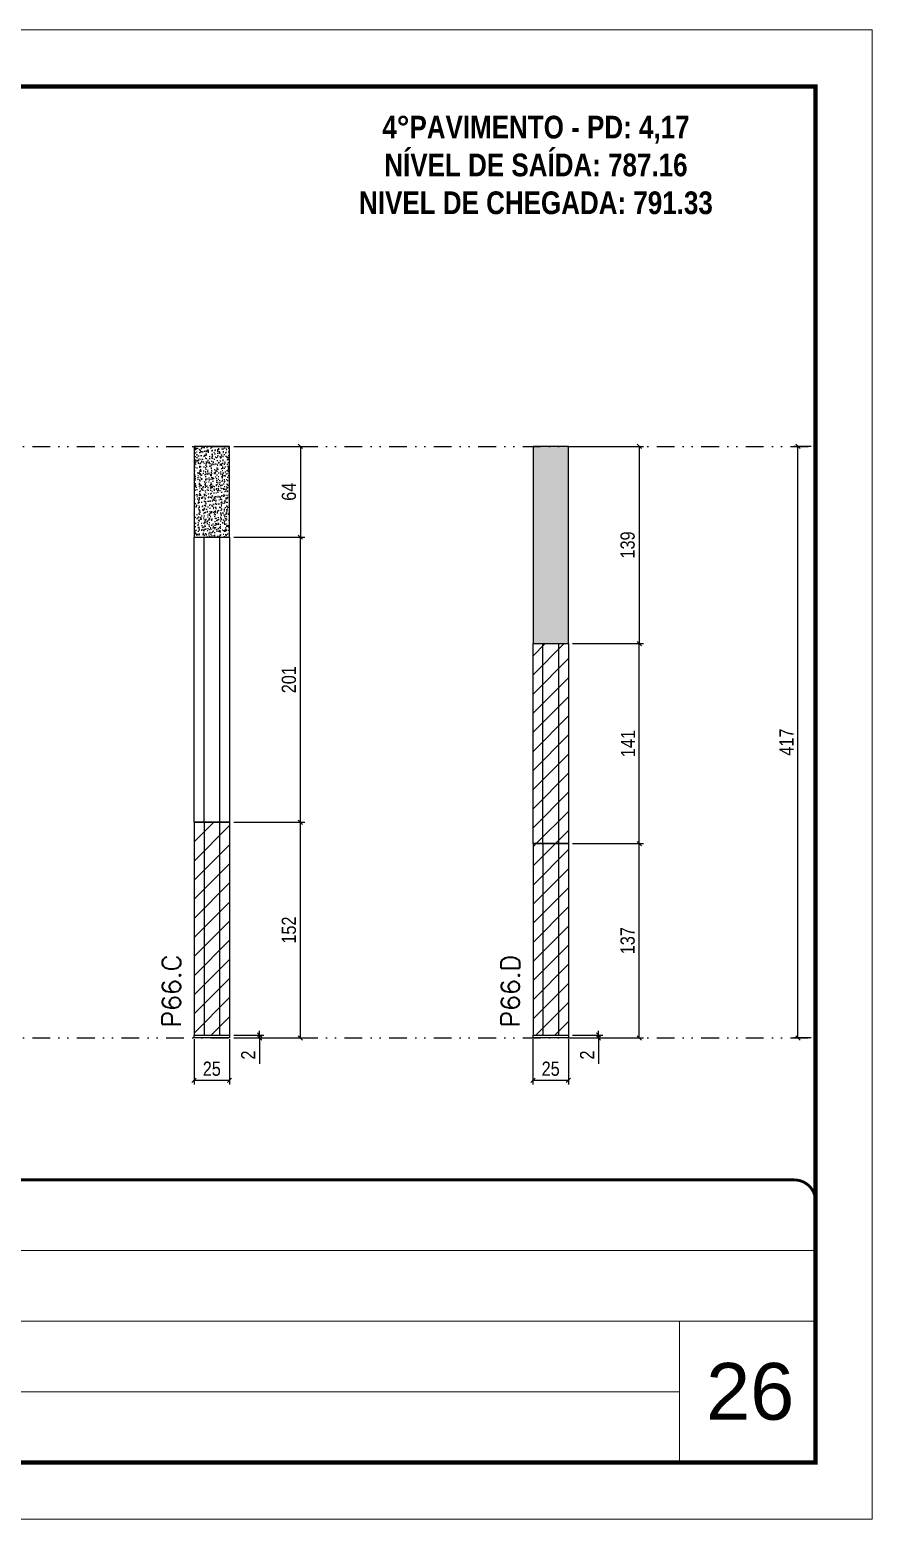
# Model space of a CAD drawing. Extents: x 14400 to 27878, y -21631 to 6985.
# Drawn here: x 16903 to 17497, y -957 to 93 of the extents above; entities that cross this region are included whole.
import ezdxf

# ---------------------------------------------------------------- set-up
doc = ezdxf.new("R2010")
doc.units = 0
for name, pattern in [('CONTINUO', [0]), ('DASHED', [0.75, 0.5, -0.25]), ('DIVIDE2', [0.625, 0.25, -0.125, 0, -0.125, 0, -0.125])]:
    doc.linetypes.add(name, pattern=pattern)
for name, color, linetype, lineweight in [('CARIMBO', 255, 'Continuous', 9), ('Folhas', 255, 'Continuous', 9), ('Hachura', 251, 'Continuous', 9), ('SARRAFO DE PRESSAO', 251, 'DASHED', 9), ('Texto Seção', 7, 'Continuous', 15)]:
    doc.layers.add(name, color=color, linetype=linetype, lineweight=lineweight)
for name, color, linetype in [('COTA', 241, 'Continuous'), ('NOMENCLATURA', 7, 'Continuous'), ('Nível', 160, 'Continuous'), ('Painéis', 200, 'Continuous'), ('SARR_2.2x7', 40, 'Continuous')]:
    doc.layers.add(name, color=color, linetype=linetype)
doc.styles.add('ARIAL', font='arial.ttf')
doc.styles.add('COTA TECNICA', font='techl___.ttf', dxfattribs={"height": 10})
doc.styles.add('COTA TECNICA-50', font='techl___.ttf', dxfattribs={"height": 10})
doc.styles.add('REGUA-120', font='ROMANS.shx', dxfattribs={"height": 15})
doc.styles.add('ROMANC', font='techb___.ttf', dxfattribs={"height": 2.5})
doc.dimstyles.new('COTA PAINEL-50', dxfattribs={"dimtxt": 10, "dimasz": 3, "dimexe": 3, "dimexo": 3, "dimgap": 3, "dimtad": 1, "dimdec": 1, "dimzin": 12, "dimdsep": 46, "dimtxsty": 'COTA TECNICA-50', "dimblk1": 'OBLIQUE', "dimblk2": 'OBLIQUE', "dimsah": 1, "dimcen": 0.9, "dimclrd": 4, "dimclre": 4, "dimclrt": 240, "dimadec": 1, "dimazin": 3, "dimtfac": 1, "dimtdec": 1, "dimtmove": 0, "dimatfit": 3, "dimfxl": 1, "dimtolj": 1, "dimtzin": 12, "dimarcsym": 0})
doc.dimstyles.new('PAINEL', dxfattribs={"dimtxt": 10, "dimasz": 3, "dimexe": 3, "dimexo": 3, "dimgap": 3, "dimtad": 1, "dimdec": 1, "dimzin": 12, "dimdsep": 46, "dimtxsty": 'COTA TECNICA', "dimblk1": 'OBLIQUE', "dimblk2": 'OBLIQUE', "dimsah": 1, "dimcen": 0.9, "dimclrd": 4, "dimclre": 4, "dimclrt": 240, "dimadec": 1, "dimazin": 3, "dimtfac": 1, "dimtdec": 1, "dimtmove": 0, "dimatfit": 3, "dimfxl": 1, "dimtolj": 1, "dimtzin": 12, "dimarcsym": 0})

# ---------------------------------------------------------------- blocks, each defined once
blk = doc.blocks.new('9999999999')
at = {"color": 30, "linetype": 'CONTINUO'}
for p, q in [((98564.6, 34379.6), (99584, 34379.6)), ((98564.6, 34329.8), (99488, 34329.8)), ((99584, 34329.8), (99488, 34329.8)), ((99488, 34329.8), (99488, 34230.2)), ((98564.6, 34280), (99488, 34280))]:
    blk.add_line(p, q, dxfattribs=at)
at = {"color": 30, "linetype": 'CONTINUO', "const_width": 2}
blk.add_lwpolyline([(99584, 34230.2), (99584, 34414.4, 0.414214), (99569, 34429.4), (98229, 34429.4, 0.414214), (98214, 34414.4), (98214, 34245.2, 0.414214), (98229, 34230.2), (99584, 34230.2)], format="xyb", dxfattribs=at)
at = {"layer": 'Folhas'}
blk.add_lwpolyline([(98139, 34190.2), (99624, 34190.2), (99624, 35240.2), (98139, 35240.2)], close=True, dxfattribs=at)
at = {"layer": 'Folhas', "color": 30, "const_width": 3}
blk.add_lwpolyline([(98214, 34230.2), (99584, 34230.2), (99584, 35200.2), (98214, 35200.2)], close=True, dxfattribs=at)
blk = doc.blocks.new('_Oblique')
at = {"color": 0, "linetype": 'ByBlock', "lineweight": -2}
blk.add_line((-0.5, -0.5), (0.5, 0.5), dxfattribs=at)
blk = doc.blocks.new('*D960')
at = {"layer": 'COTA', "color": 4, "lineweight": -2, "transparency": 16777216}
for p, q in [((17018.7, -618.4), (17018.7, -650.3)), ((17043.7, -618.4), (17043.7, -650.3)), ((17018.7, -647.3), (17043.7, -647.3))]:
    blk.add_line(p, q, dxfattribs=at)
at = {"layer": 'Defpoints', "color": 0, "transparency": 16777216}
for p in [(17018.7, -615.4), (17043.7, -615.4), (17043.7, -647.3)]:
    blk.add_point(p, dxfattribs=at)
at = {"layer": 'COTA', "color": 4, "lineweight": -2, "transparency": 16777216, "xscale": 3, "yscale": 3, "zscale": 3, "rotation": 180}
blk.add_blockref('_Oblique', (17018.7, -647.3), dxfattribs=at)
at = {"layer": 'COTA', "color": 4, "lineweight": -2, "transparency": 16777216, "xscale": 3, "yscale": 3, "zscale": 3}
blk.add_blockref('_Oblique', (17043.7, -647.3), dxfattribs=at)
at = {"layer": 'COTA', "color": 240, "transparency": 16777216, "insert": (17031.2, -639.2), "char_height": 10, "attachment_point": 5, "style": 'COTA TECNICA'}
blk.add_mtext('\\A1;25', dxfattribs=at)
blk = doc.blocks.new('*D961')
at = {"layer": 'COTA', "color": 4, "lineweight": -2, "transparency": 16777216}
for p, q in [((17046.7, -615.4), (17067.9, -615.4)), ((17046.7, -617.4), (17067.9, -617.4)), ((17064.9, -615.4), (17064.9, -612.4)), ((17064.9, -615.4), (17064.9, -617.4)), ((17064.9, -617.4), (17064.9, -635.6))]:
    blk.add_line(p, q, dxfattribs=at)
at = {"layer": 'Defpoints', "color": 0, "transparency": 16777216}
for p in [(17043.7, -615.4), (17043.7, -617.4), (17064.9, -615.4)]:
    blk.add_point(p, dxfattribs=at)
at = {"layer": 'COTA', "color": 4, "lineweight": -2, "transparency": 16777216, "xscale": 3, "yscale": 3, "zscale": 3}
for p, rotation in [((17064.9, -615.4), 270), ((17064.9, -617.4), 90)]:
    blk.add_blockref('_Oblique', p, dxfattribs=dict(at, rotation=rotation))
at = {"layer": 'COTA', "color": 240, "transparency": 16777216, "insert": (17056.9, -629.5), "char_height": 10, "attachment_point": 5, "rotation": 90, "style": 'COTA TECNICA-50'}
blk.add_mtext('\\A1;2', dxfattribs=at)
blk = doc.blocks.new('*D983')
at = {"layer": 'COTA', "color": 4, "linetype": 'ByBlock', "lineweight": -2, "transparency": 16777216}
for p, q in [((17046.7, -200.4), (17096.7, -200.4)), ((17093.7, -200.4), (17093.7, -264.4)), ((17046.7, -264.4), (17096.7, -264.4))]:
    blk.add_line(p, q, dxfattribs=at)
at = {"layer": 'Defpoints', "color": 0, "linetype": 'ByBlock', "transparency": 16777216}
for p in [(17043.7, -200.4), (17043.7, -264.4), (17093.7, -264.4)]:
    blk.add_point(p, dxfattribs=at)
at = {"layer": 'COTA', "color": 4, "linetype": 'ByBlock', "lineweight": -2, "transparency": 16777216, "xscale": 3, "yscale": 3, "zscale": 3}
for p, rotation in [((17093.7, -200.4), 90), ((17093.7, -264.4), 270)]:
    blk.add_blockref('_Oblique', p, dxfattribs=dict(at, rotation=rotation))
at = {"layer": 'COTA', "color": 240, "linetype": 'ByBlock', "transparency": 16777216, "insert": (17085.6, -232.4), "char_height": 10, "attachment_point": 5, "rotation": 90, "style": 'COTA TECNICA'}
blk.add_mtext('\\A1;64', dxfattribs=at)
blk = doc.blocks.new('*D962')
at = {"layer": 'COTA', "color": 4, "lineweight": -2, "transparency": 16777216}
for p, q in [((17046.7, -465.4), (17096.7, -465.4)), ((17093.7, -617.4), (17093.7, -465.4)), ((17046.7, -617.4), (17096.7, -617.4))]:
    blk.add_line(p, q, dxfattribs=at)
at = {"layer": 'Defpoints', "color": 0, "transparency": 16777216}
for p in [(17043.7, -465.4), (17093.7, -465.4), (17043.7, -617.4)]:
    blk.add_point(p, dxfattribs=at)
at = {"layer": 'COTA', "color": 4, "lineweight": -2, "transparency": 16777216, "xscale": 3, "yscale": 3, "zscale": 3}
for p, rotation in [((17093.7, -465.4), 90), ((17093.7, -617.4), 270)]:
    blk.add_blockref('_Oblique', p, dxfattribs=dict(at, rotation=rotation))
at = {"layer": 'COTA', "color": 240, "transparency": 16777216, "insert": (17085.6, -541.4), "char_height": 10, "attachment_point": 5, "rotation": 90, "style": 'COTA TECNICA-50'}
blk.add_mtext('\\A1;152', dxfattribs=at)
blk = doc.blocks.new('*D967')
at = {"layer": 'COTA', "color": 4, "lineweight": -2, "transparency": 16777216}
for p, q in [((17257.7, -618.4), (17257.7, -650.3)), ((17282.7, -618.4), (17282.7, -650.3)), ((17257.7, -647.3), (17282.7, -647.3))]:
    blk.add_line(p, q, dxfattribs=at)
at = {"layer": 'Defpoints', "color": 0, "transparency": 16777216}
for p in [(17257.7, -615.4), (17282.7, -615.4), (17282.7, -647.3)]:
    blk.add_point(p, dxfattribs=at)
at = {"layer": 'COTA', "color": 4, "lineweight": -2, "transparency": 16777216, "xscale": 3, "yscale": 3, "zscale": 3, "rotation": 180}
blk.add_blockref('_Oblique', (17257.7, -647.3), dxfattribs=at)
at = {"layer": 'COTA', "color": 4, "lineweight": -2, "transparency": 16777216, "xscale": 3, "yscale": 3, "zscale": 3}
blk.add_blockref('_Oblique', (17282.7, -647.3), dxfattribs=at)
at = {"layer": 'COTA', "color": 240, "transparency": 16777216, "insert": (17270.2, -639.2), "char_height": 10, "attachment_point": 5, "style": 'COTA TECNICA'}
blk.add_mtext('\\A1;25', dxfattribs=at)
blk = doc.blocks.new('*D968')
at = {"layer": 'COTA', "color": 4, "lineweight": -2, "transparency": 16777216}
for p, q in [((17285.7, -615.4), (17306.9, -615.4)), ((17285.7, -617.4), (17306.9, -617.4)), ((17303.9, -615.4), (17303.9, -612.4)), ((17303.9, -615.4), (17303.9, -617.4)), ((17303.9, -617.4), (17303.9, -635.6))]:
    blk.add_line(p, q, dxfattribs=at)
at = {"layer": 'Defpoints', "color": 0, "transparency": 16777216}
for p in [(17282.7, -615.4), (17282.7, -617.4), (17303.9, -615.4)]:
    blk.add_point(p, dxfattribs=at)
at = {"layer": 'COTA', "color": 4, "lineweight": -2, "transparency": 16777216, "xscale": 3, "yscale": 3, "zscale": 3}
for p, rotation in [((17303.9, -615.4), 270), ((17303.9, -617.4), 90)]:
    blk.add_blockref('_Oblique', p, dxfattribs=dict(at, rotation=rotation))
at = {"layer": 'COTA', "color": 240, "transparency": 16777216, "insert": (17295.9, -629.5), "char_height": 10, "attachment_point": 5, "rotation": 90, "style": 'COTA TECNICA-50'}
blk.add_mtext('\\A1;2', dxfattribs=at)
blk = doc.blocks.new('*D986')
at = {"layer": 'COTA', "color": 4, "linetype": 'ByBlock', "lineweight": -2, "transparency": 16777216}
for p, q in [((17285.7, -200.4), (17335.7, -200.4)), ((17332.7, -200.4), (17332.7, -339.4)), ((17285.7, -339.4), (17335.7, -339.4))]:
    blk.add_line(p, q, dxfattribs=at)
at = {"layer": 'Defpoints', "color": 0, "linetype": 'ByBlock', "transparency": 16777216}
for p in [(17282.7, -200.4), (17282.7, -339.4), (17332.7, -339.4)]:
    blk.add_point(p, dxfattribs=at)
at = {"layer": 'COTA', "color": 4, "linetype": 'ByBlock', "lineweight": -2, "transparency": 16777216, "xscale": 3, "yscale": 3, "zscale": 3}
for p, rotation in [((17332.7, -200.4), 90), ((17332.7, -339.4), 270)]:
    blk.add_blockref('_Oblique', p, dxfattribs=dict(at, rotation=rotation))
at = {"layer": 'COTA', "color": 240, "linetype": 'ByBlock', "transparency": 16777216, "insert": (17324.5, -269.9), "char_height": 10, "attachment_point": 5, "rotation": 90, "style": 'COTA TECNICA'}
blk.add_mtext('\\A1;139', dxfattribs=at)
blk = doc.blocks.new('*D969')
at = {"layer": 'COTA', "color": 4, "lineweight": -2, "transparency": 16777216}
for p, q in [((17285.7, -480.4), (17335.7, -480.4)), ((17332.7, -617.4), (17332.7, -480.4)), ((17285.7, -617.4), (17335.7, -617.4))]:
    blk.add_line(p, q, dxfattribs=at)
at = {"layer": 'Defpoints', "color": 0, "transparency": 16777216}
for p in [(17282.7, -480.4), (17332.7, -480.4), (17282.7, -617.4)]:
    blk.add_point(p, dxfattribs=at)
at = {"layer": 'COTA', "color": 4, "lineweight": -2, "transparency": 16777216, "xscale": 3, "yscale": 3, "zscale": 3}
for p, rotation in [((17332.7, -480.4), 90), ((17332.7, -617.4), 270)]:
    blk.add_blockref('_Oblique', p, dxfattribs=dict(at, rotation=rotation))
at = {"layer": 'COTA', "color": 240, "transparency": 16777216, "insert": (17324.5, -548.9), "char_height": 10, "attachment_point": 5, "rotation": 90, "style": 'COTA TECNICA-50'}
blk.add_mtext('\\A1;137', dxfattribs=at)
blk = doc.blocks.new('*D989')
at = {"layer": 'COTA', "color": 4, "lineweight": -2, "transparency": 16777216}
for p, q in [((17285.7, -339.4), (17335.7, -339.4)), ((17332.7, -480.4), (17332.7, -339.4)), ((17285.7, -480.4), (17335.7, -480.4))]:
    blk.add_line(p, q, dxfattribs=at)
at = {"layer": 'Defpoints', "color": 0, "transparency": 16777216}
for p in [(17282.7, -339.4), (17332.7, -339.4), (17282.7, -480.4)]:
    blk.add_point(p, dxfattribs=at)
at = {"layer": 'COTA', "color": 4, "lineweight": -2, "transparency": 16777216, "xscale": 3, "yscale": 3, "zscale": 3}
for p, rotation in [((17332.7, -339.4), 90), ((17332.7, -480.4), 270)]:
    blk.add_blockref('_Oblique', p, dxfattribs=dict(at, rotation=rotation))
at = {"layer": 'COTA', "color": 240, "transparency": 16777216, "insert": (17324.7, -409.9), "char_height": 10, "attachment_point": 5, "rotation": 90, "style": 'COTA TECNICA'}
blk.add_mtext('\\A1;141', dxfattribs=at)
blk = doc.blocks.new('*D990')
at = {"layer": 'COTA', "color": 4, "lineweight": -2, "transparency": 16777216}
for p, q in [((17046.7, -264.4), (17096.7, -264.4)), ((17093.7, -465.4), (17093.7, -264.4)), ((17046.7, -465.4), (17096.7, -465.4))]:
    blk.add_line(p, q, dxfattribs=at)
at = {"layer": 'Defpoints', "color": 0, "transparency": 16777216}
for p in [(17043.7, -264.4), (17093.7, -264.4), (17043.7, -465.4)]:
    blk.add_point(p, dxfattribs=at)
at = {"layer": 'COTA', "color": 4, "lineweight": -2, "transparency": 16777216, "xscale": 3, "yscale": 3, "zscale": 3}
for p, rotation in [((17093.7, -264.4), 90), ((17093.7, -465.4), 270)]:
    blk.add_blockref('_Oblique', p, dxfattribs=dict(at, rotation=rotation))
at = {"layer": 'COTA', "color": 240, "transparency": 16777216, "insert": (17085.6, -364.9), "char_height": 10, "attachment_point": 5, "rotation": 90, "style": 'COTA TECNICA'}
blk.add_mtext('\\A1;201', dxfattribs=at)
blk = doc.blocks.new('*D1773')
at = {"layer": 'COTA', "color": 4, "lineweight": -2, "transparency": 16777216}
for p, q in [((17454, -200.4), (17441.6, -200.4)), ((17444.6, -617.4), (17444.6, -200.4)), ((17454, -617.4), (17441.6, -617.4))]:
    blk.add_line(p, q, dxfattribs=at)
at = {"layer": 'Defpoints', "color": 0, "transparency": 16777216}
for p in [(17444.6, -200.4), (17457, -200.4), (17457, -617.4)]:
    blk.add_point(p, dxfattribs=at)
at = {"layer": 'COTA', "color": 4, "lineweight": -2, "transparency": 16777216, "xscale": 3, "yscale": 3, "zscale": 3}
for p, rotation in [((17444.6, -200.4), 90), ((17444.6, -617.4), 270)]:
    blk.add_blockref('_Oblique', p, dxfattribs=dict(at, rotation=rotation))
at = {"layer": 'COTA', "color": 240, "transparency": 16777216, "insert": (17436.5, -408.9), "char_height": 10, "attachment_point": 5, "rotation": 90, "style": 'COTA TECNICA'}
blk.add_mtext('\\A1;417', dxfattribs=at)

msp = doc.modelspace()

# ---------------------------------------------------------------- hatches: boundary and pattern name
at = {"layer": 'COTA'}
h = msp.add_hatch(dxfattribs=at)
h.set_pattern_fill('AR-CONC', color=256, scale=0.03)
h.set_pattern_definition([(50, (-1904.949, -1037.551), (5.4655401, -0.4781726), [0.5715, -6.2865]), (355, (-1904.949, -1037.551), (-1.0573026, 5.7317054), [0.4572, -5.0292175]), (100.451445, (-1904.4935, -1037.591), (4.4082374, 5.2535326), [0.4857003, -5.3427073]), (46.1842, (-1904.949, -1036.027), (8.1323712, -1.2612698), [0.85725, -9.42975]), (96.63556, (-1904.271, -1036.132), (7.122124, 7.4227837), [0.7285507, -8.0140682]), (351.18415, (-1904.949, -1036.027), (7.122124, 7.4227837), [0.685799, -7.543792]), (21, (-1904.187, -1036.408), (4.5484317, -3.0679559), [0.5715, -6.2865]), (326, (-1904.187, -1036.408), (1.8540609, 5.525639), [0.4572, -5.0292]), (71.451445, (-1903.808, -1036.664), (6.4024926, 2.457683), [0.4857003, -5.3426981]), (37.5, (-1904.949, -1037.5512), (0.0926581, 2.53665117), [0, -4.96824, 0, -5.1054, 0, -5.04825]), (7.5, (-1904.949, -1037.5512), (2.00458988, 3.00541724), [0, -2.91084, 0, -4.85394, 0, -1.92405]), (327.5, (-1906.6483, -1037.5512), (4.06771786, -0.17186232), [0, -1.905, 0, -5.9436, 0, -7.8867]), (317.5, (-1907.4103, -1037.5512), (4.44387544, 0.7627947), [0, -2.4765, 0, -3.94716, 0, -5.6007])])
h.paths.add_polyline_path([(17043.74, -200.44), (17018.74, -200.44), (17018.74, -264.44), (17043.74, -264.44)])
h = msp.add_hatch(dxfattribs=at)
h.set_pattern_fill('AR-CONC', color=256, scale=0.03)
h.set_pattern_definition([(50, (-1665.941, -1037.551), (5.4655401, -0.4781726), [0.5715, -6.2865]), (355, (-1665.941, -1037.551), (-1.0573026, 5.7317054), [0.4572, -5.0292175]), (100.451445, (-1665.4857, -1037.591), (4.4082374, 5.2535326), [0.4857003, -5.3427073]), (46.1842, (-1665.941, -1036.027), (8.1323712, -1.2612698), [0.85725, -9.42975]), (96.63556, (-1665.2635, -1036.132), (7.122124, 7.4227837), [0.7285507, -8.0140682]), (351.18415, (-1665.941, -1036.027), (7.122124, 7.4227837), [0.685799, -7.543792]), (21, (-1665.179, -1036.408), (4.5484317, -3.0679559), [0.5715, -6.2865]), (326, (-1665.179, -1036.408), (1.8540609, 5.525639), [0.4572, -5.0292]), (71.451445, (-1664.8, -1036.664), (6.4024926, 2.457683), [0.4857003, -5.3426981]), (37.5, (-1665.9412, -1037.5512), (0.0926581, 2.53665117), [0, -4.96824, 0, -5.1054, 0, -5.04825]), (7.5, (-1665.9412, -1037.5512), (2.00458988, 3.00541724), [0, -2.91084, 0, -4.85394, 0, -1.92405]), (327.5, (-1667.6404, -1037.5512), (4.06771786, -0.17186232), [0, -1.905, 0, -5.9436, 0, -7.8867]), (317.5, (-1668.4024, -1037.5512), (4.44387544, 0.7627947), [0, -2.4765, 0, -3.94716, 0, -5.6007])])
h.paths.add_polyline_path([(17282.74, -200.44), (17257.74, -200.44), (17257.74, -339.44), (17282.74, -339.44)])
at = {"layer": 'Hachura', "linetype": 'ByBlock'}
h = msp.add_hatch(dxfattribs=at)
h.set_pattern_fill('ANSI31', color=256, scale=3)
h.paths.add_polyline_path([(16387.89, -397.44), (16206.89, -397.44), (16206.89, -493.44), (16387.89, -493.44)])
h.paths.add_polyline_path([(16387.89, -493.44), (16206.89, -493.44), (16206.89, -615.44), (16387.89, -615.44)])
h.paths.add_polyline_path([(16801.22, -493.44), (16620.22, -493.44), (16620.22, -615.44), (16801.22, -615.44)])
h.paths.add_polyline_path([(16801.22, -397.44), (16620.22, -397.44), (16620.22, -493.44), (16801.22, -493.44)])
h.paths.add_polyline_path([(17043.74, -465.44), (17018.74, -465.44), (17018.74, -615.44), (17043.74, -615.44)])
h.paths.add_polyline_path([(17282.74, -480.44), (17257.74, -480.44), (17257.74, -615.44), (17282.74, -615.44)])
h.paths.add_polyline_path([(17282.74, -339.44), (17257.74, -339.44), (17257.74, -480.42), (17282.74, -480.42)])

# ---------------------------------------------------------------- linework, layer by layer
at = {"layer": 'COTA', "linetype": 'ByBlock'}
for points in [[(17018.74, -264.44), (17043.74, -264.44), (17043.74, -200.44), (17018.74, -200.44)], [(17257.74, -339.44), (17282.74, -339.44), (17282.74, -200.44), (17257.74, -200.44)]]:
    msp.add_lwpolyline(points, close=True, dxfattribs=at)
at = {"layer": 'Nível', "color": 4, "linetype": 'DIVIDE2', "ltscale": 50}
for p, q in [((16086.97, -200.44), (17456.97, -200.44)), ((16086.97, -617.44), (17456.97, -617.44))]:
    msp.add_line(p, q, dxfattribs=at)
at = {"layer": 'Painéis'}
for p, q in [((17018.74, -264.44), (17043.74, -264.44)), ((17018.74, -465.42), (17018.74, -264.44)), ((17043.74, -264.44), (17043.74, -465.42)), ((17257.74, -339.44), (17282.74, -339.44)), ((17257.74, -480.42), (17257.74, -339.44)), ((17282.74, -339.44), (17282.74, -480.42)), ((17043.74, -465.42), (17018.74, -465.42)), ((17018.74, -465.44), (17018.74, -615.44)), ((17018.74, -465.44), (17043.74, -465.44)), ((17043.74, -465.44), (17043.74, -615.44)), ((17282.74, -480.42), (17257.74, -480.42)), ((17257.74, -480.44), (17257.74, -615.44)), ((17257.74, -480.44), (17282.74, -480.44)), ((17282.74, -480.44), (17282.74, -615.44)), ((17018.74, -615.44), (17043.74, -615.44)), ((17018.74, -617.44), (17018.74, -615.44)), ((17043.74, -617.44), (17018.74, -617.44)), ((17043.74, -615.44), (17043.74, -617.44)), ((17257.74, -615.44), (17282.74, -615.44)), ((17257.74, -617.44), (17257.74, -615.44)), ((17282.74, -617.44), (17257.74, -617.44)), ((17282.74, -615.44), (17282.74, -617.44))]:
    msp.add_line(p, q, dxfattribs=at)
at = {"layer": 'SARR_2.2x7'}
for p, q in [((17025.74, -465.42), (17025.74, -264.44)), ((17036.74, -264.44), (17036.74, -465.42)), ((17264.74, -480.42), (17264.74, -339.44)), ((17275.74, -339.44), (17275.74, -480.42)), ((17025.74, -465.42), (17025.74, -615.44)), ((17036.74, -465.42), (17036.74, -615.44)), ((17264.74, -480.42), (17264.74, -615.44)), ((17275.74, -480.42), (17275.74, -615.44))]:
    msp.add_line(p, q, dxfattribs=at)

# ---------------------------------------------------------------- block references
at = {"layer": 'SARRAFO DE PRESSAO', "color": 6, "linetype": 'ByBlock'}
msp.add_blockref('9999999999', (-82127.01, -35146.93), dxfattribs=at)

# ---------------------------------------------------------------- texts
at = {"layer": 'CARIMBO', "style": 'ARIAL'}
msp.add_text('26', height=40, dxfattribs=at).set_placement((17379.83, -886.58))
at = {"layer": 'NOMENCLATURA', "color": 2, "insert": (17259.81, 59.34), "char_height": 16, "attachment_point": 2, "style": 'ROMANC'}
msp.add_mtext_dynamic_manual_height_columns('\\P4°PAVIMENTO - PD: 4,17\\PNÍVEL DE SAÍDA: 787.16\\PNIVEL DE CHEGADA: 791.33', width=432.3511, gutter_width=1, heights=[0], dxfattribs=at)
at = {"layer": 'Texto Seção', "char_height": 13, "width": 370.6998, "attachment_point": 7, "rotation": 90, "style": 'REGUA-120'}
for s, insert in [('P66.C', (17009.29, -610.03)), ('P66.D', (17248.29, -610.03))]:
    msp.add_mtext(s, dxfattribs=dict(at, insert=insert))

# ---------------------------------------------------------------- dimensions: what is measured, and where the dimension line sits
at = {"layer": 'COTA', "linetype": 'ByBlock'}
for base, p1, p2, picture, middle in [((17093.73, -264.44), (17043.74, -200.44), (17043.74, -264.44), '*D983', (17085.62, -232.44)), ((17332.73, -339.44), (17282.74, -200.44), (17282.74, -339.44), '*D986', (17324.49, -269.94))]:
    dim = msp.add_linear_dim(base=base, p1=p1, p2=p2, angle=90, dimstyle='PAINEL', dxfattribs=at)
    dim.commit()
    dim.dimension.update_dxf_attribs({"geometry": picture, "text_midpoint": middle})
at = {"layer": 'COTA'}
for base, p1, p2, dimstyle, picture, middle in [((17444.59, -200.44), (17456.97, -617.44), (17456.97, -200.44), 'PAINEL', '*D1773', (17436.52, -408.94)), ((17093.73, -264.44), (17043.74, -465.42), (17043.74, -264.44), 'PAINEL', '*D990', (17085.62, -364.93)), ((17332.73, -339.44), (17282.74, -480.42), (17282.74, -339.44), 'PAINEL', '*D989', (17324.66, -409.93)), ((17093.73, -465.42), (17043.74, -617.44), (17043.74, -465.42), 'COTA PAINEL-50', '*D962', (17085.62, -541.43)), ((17332.73, -480.42), (17282.74, -617.44), (17282.74, -480.42), 'COTA PAINEL-50', '*D969', (17324.51, -548.93))]:
    dim = msp.add_linear_dim(base=base, p1=p1, p2=p2, angle=90, dimstyle=dimstyle, dxfattribs=at)
    dim.commit()
    dim.dimension.update_dxf_attribs({"geometry": picture, "text_midpoint": middle})
for base, p1, p2, picture, middle in [((17043.74, -647.33), (17018.74, -615.44), (17043.74, -615.44), '*D960', (17031.24, -639.22)), ((17282.74, -647.33), (17257.74, -615.44), (17282.74, -615.44), '*D967', (17270.24, -639.22))]:
    dim = msp.add_linear_dim(base=base, p1=p1, p2=p2, dimstyle='PAINEL', override={"dimarcsym": 2}, dxfattribs=at)
    dim.commit()
    dim.dimension.update_dxf_attribs({"geometry": picture, "text_midpoint": middle})
for base, p1, p2, picture, middle in [((17064.93, -615.44), (17043.74, -617.44), (17043.74, -615.44), '*D961', (17064.93, -629.5)), ((17303.94, -615.44), (17282.74, -617.44), (17282.74, -615.44), '*D968', (17303.94, -629.5))]:
    dim = msp.add_linear_dim(base=base, p1=p1, p2=p2, angle=90, dimstyle='COTA PAINEL-50', dxfattribs=at)
    dim.commit()
    dim.dimension.update_dxf_attribs({"geometry": picture, "text_midpoint": middle, "dimtype": 160})

doc.saveas('drawing.dxf')
